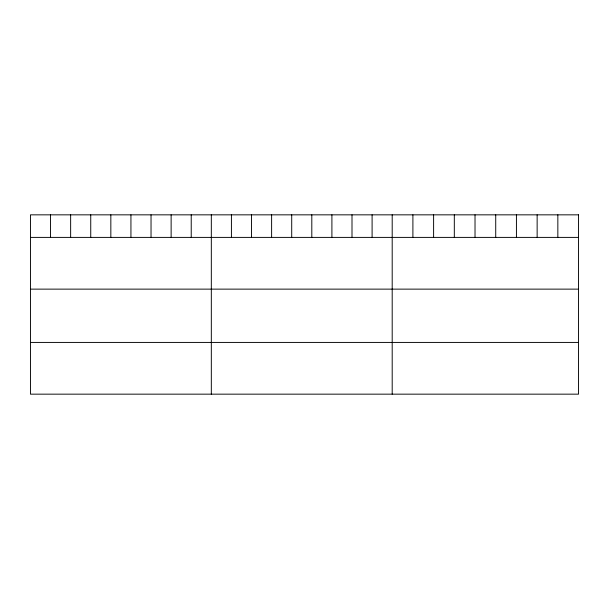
<?xml version="1.0" encoding="UTF-8"?>
<svg xmlns="http://www.w3.org/2000/svg" width="609" height="609" viewBox="0 0 609 609"><rect width="100%" height="100%" fill="white"/><g stroke="black" fill="none" stroke-linecap="round" stroke-linejoin="round"><path stroke-width="0.91" d="M30.45 237.396L578.55 237.396M30.45 289.13L578.55 289.13M30.45 342.425L578.55 342.425M557.844 214.84L557.844 237.396M537.138 214.84L537.138 237.396M516.432 214.84L516.432 237.396M495.726 214.84L495.726 237.396M475.02 214.84L475.02 237.396M454.314 214.84L454.314 237.396M433.608 214.84L433.608 237.396M412.902 214.84L412.902 237.396M392.196 214.84L392.196 394.16M372.099 214.84L372.099 237.396M352.002 214.84L352.002 237.396M331.905 214.84L331.905 237.396M311.808 214.84L311.808 237.396M291.711 214.84L291.711 237.396M271.614 214.84L271.614 237.396M251.517 214.84L251.517 237.396M231.42 214.84L231.42 237.396M211.323 214.84L211.323 394.16M191.226 214.84L191.226 237.396M171.129 214.84L171.129 237.396M151.032 214.84L151.032 237.396M130.935 214.84L130.935 237.396M110.838 214.84L110.838 237.396M90.741 214.84L90.741 237.396M70.644 214.84L70.644 237.396M50.547 214.84L50.547 237.396M578.55 214.84L30.45 214.84L30.45 394.16L578.55 394.16L578.55 214.84"/></g></svg>
